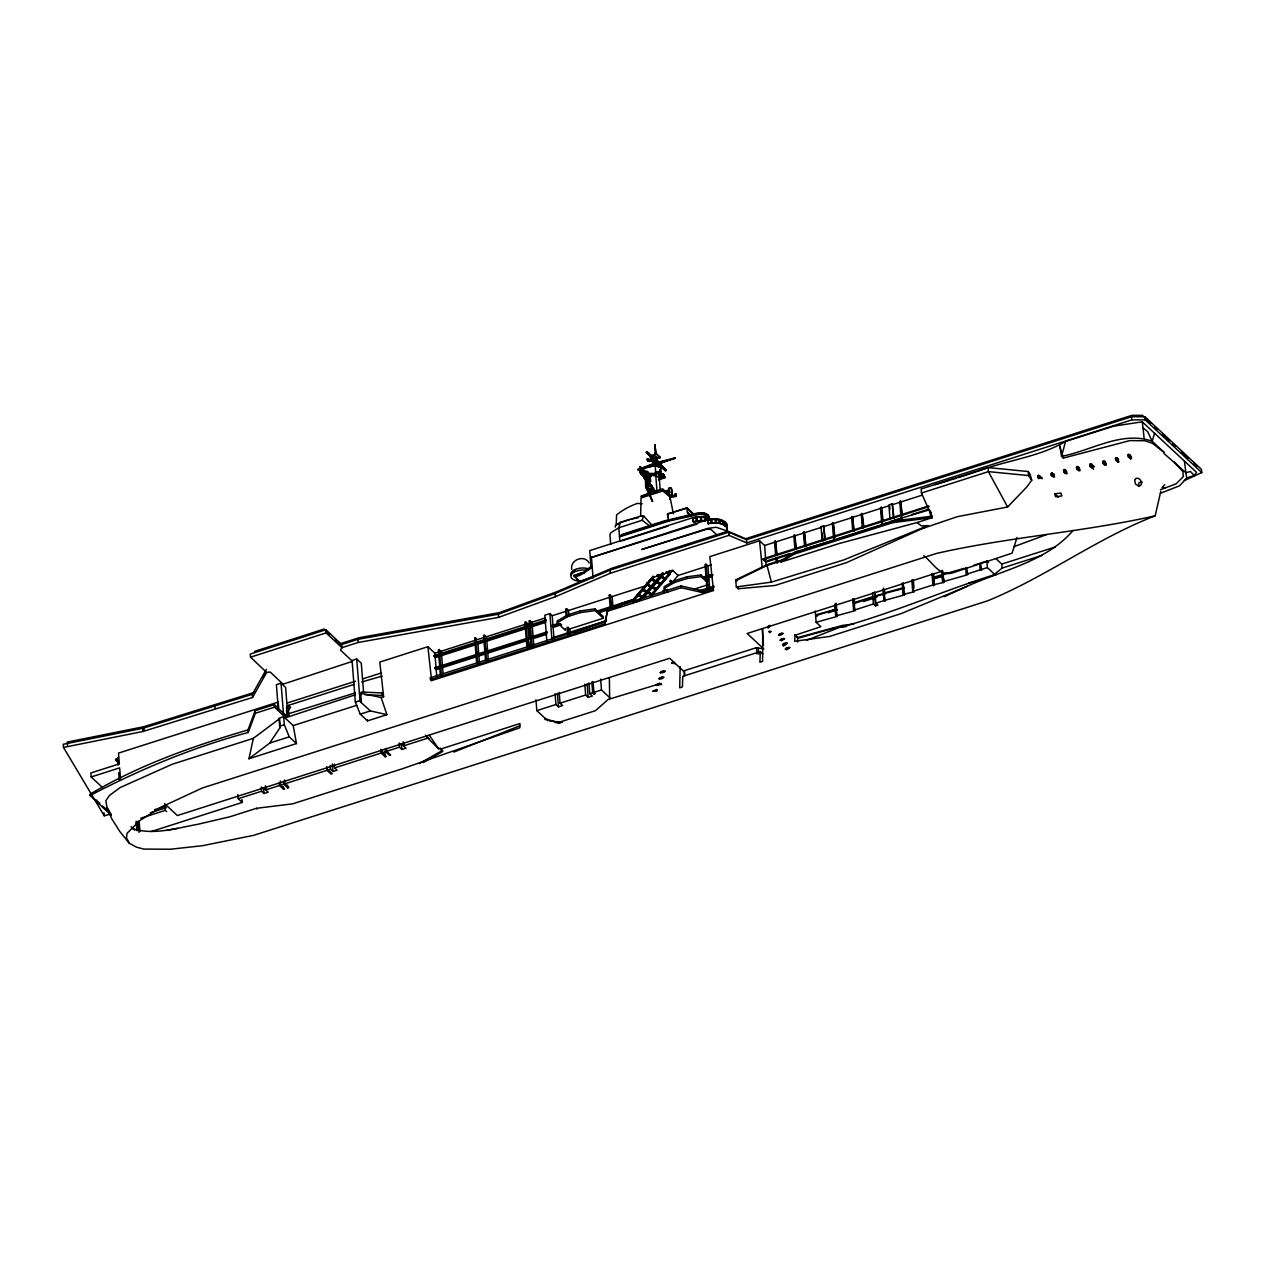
<?xml version="1.0" encoding="UTF-8"?>
<svg xmlns="http://www.w3.org/2000/svg" width="1265" height="1265" viewBox="0 0 1265 1265"><rect width="100%" height="100%" fill="white"/><g stroke="black" fill="none" stroke-linecap="round" stroke-linejoin="round"><path stroke-width="1.5" d="M797.63 642.146L797.598 637.576L795.037 634.951L794.626 641.276L829.698 636.437L901.202 613.588L967.314 586.201C1003.224 569.835 1046.171 561.818 1073.1 530.43M659.713 474.802C660.425 476.51 659.682 465.805 660.662 470.343A9.914 8.428 14.9 0 0 660.82 472.304L660.599 475.608L663.761 474.802L662.734 473.98L663.904 475.276L661.69 476.114M659.792 475.15A9.914 8.428 14.9 0 1 659.745 473.837C662.338 469.189 658.069 470.201 660.061 474.897M660.109 475.071L660.789 472.383L660.567 475.577M649.34 493.982L647.474 486.788L651.696 485.697L646.004 482.803L646.383 481.57L645.988 483.135L648.265 481.095L647.822 475.782L648.803 475.703M668.837 491.5L668.869 490.377L664.299 491.5M640.643 516.405L641.007 497.983L662.907 490.978L669.976 497.05L673.407 513.732M660.014 469.963L659.777 471.102L660.757 468.872L659.492 471.386L660.156 474.628L660.457 472.003L660.093 475.007L659.903 470.722A9.914 5.013 -4.5 0 1 660.203 469.552L659.302 473.236M647.759 487.183C645.64 477.885 644.217 486.883 649.878 479.957M660.551 471.576L660.646 475.355L660.804 472.968L659.713 474.517L660.725 471.687M659.84 472.509L660.504 475.134L660.725 471.734L659.871 473.837L659.856 472.13L659.286 473.031L659.84 470.548L659.302 473.727L659.982 472.731A6.167 2.91 -15.7 0 1 660.219 472.035L659.887 470.485M132.698 828.654C153.887 835.453 176.531 828.085 197.482 824.369L229.851 816.795L256.416 808.319L292.594 803.86L402.08 768.867L519.789 727.77L519.947 723.517L440.394 749.18L440.41 748.168L438.591 748.754L425.704 735.945M545.041 718.283L544.994 719.627L546.496 719.137L559.383 723.074M659.571 683.179L655.982 684.997L656.677 685.44L660.267 683.622L608.165 699.45L595.42 710.693L558.687 722.426M609.667 698.96L609.382 677.882M648.708 459.306L648.755 460.27M680.175 666.608L679.7 687.86L682.388 686.99L682.784 676.332L760.297 651.57L759.901 662.228L762.589 661.374L762.748 628.895M667.714 491.895L668.964 488.132L671.367 488.148L672.205 492.686L669.833 499.248M667.793 491.943L668.995 488.322L671.304 488.337L672.11 492.718L669.849 499.027M697.062 517.179L700.525 516.926L697.062 517.179L697.331 521.053L700.794 520.801L700.525 516.926M697.331 521.053L700.794 520.516M645.182 477.269L646.352 477.98L645.656 478.708M645.862 478.644L646.32 486.646M669.77 495.437L662.734 488.891L654.938 491.437L646.874 479.008L655.317 491.247C653.894 492.718 644.296 485.317 647.127 487.531L645.624 486.788L646.905 486.614M660.172 471.307L659.365 473.901L659.856 470.801L659.618 472.082M641.893 496.133L661.88 489.523L665.074 491.769M640.802 496.354L649.514 493.065L645.672 479.388L649.151 493.034M640.612 516.104L620.356 522.318L615.391 525.528L615.233 527.11M644.897 477.016L644.676 472.462L645.039 473.173M653.768 461.646L648.012 460.08L649.435 459.59L653.768 461.646L654.369 460.903M659.856 473.79L660.662 471.734M660.077 472.462L660.852 473.063L659.697 474.359M657.484 466.247L662.496 467.038C665.01 470.042 647.933 462.927 663.034 467.718M660.251 472.224L659.745 473.379L660.615 470.975M651.443 489.713L649.704 494.014L646.273 487.642L652.44 501.446L646.383 487.499L655.238 491.421M646.779 487.626L649.372 493.334M636.058 601.602L633.48 600.274L633.639 599.262L653.135 576.334L653.973 577.125L658.085 575.812L657.247 575.022L658.543 574.61L660.994 576.239L662.575 574.373L661.737 573.583L660.156 575.449M659.397 473.363L660.03 471.513M646.478 487.041L651.665 485.618L646.02 482.692L649.419 493.872M280.134 725.968L279.565 718.694L253.348 738.333L172.182 764.266L120.143 787.557L109.517 795.4L105.865 800.682L106.924 807.465L111.715 818.708L119.796 831.485L129.251 843.202L136.493 847.171L143.925 849.084L170.348 849.242L202.4 845.716L253.569 835.359L987.491 600.875C1045.681 577.14 1096.423 538.574 1155.151 515.835L1160.796 491.373M661.057 475.45L661.073 473.774A6.167 5.234 14.9 0 1 660.757 472.509L660.219 475.039M651.443 485.792C649.166 497.082 655.997 478.961 646.431 487.151M248.952 758.747L269.682 743.093L279.85 727.928L279.027 718.204L283.692 716.702L293.227 725.588L296.469 743.567L248.952 758.747L253.348 738.333M605.002 621.969L607.753 609.335L681.013 585.932L702.549 590.802L702.692 592.605L712.416 589.506L713.507 590.534L431.602 680.602L430.495 679.574L430.353 677.771L605.002 621.969L605.144 623.772L430.495 679.574M605.144 623.772L607.753 609.335M641.402 470.074L641.64 468.999L641.924 471.877L642.446 469.568M641.972 472.145L642.494 469.805L642.778 475.039L642.399 470.77M643.047 471.466L643.3 470.359L644.359 476.526M643.11 471.671L643.347 470.596L643.885 472.398M643.679 473.743L644.154 471.149M645.008 471.956L645.008 473.505L644.676 472.478M645.403 475.34L645.862 472.746L646.984 476.589M646.715 473.553L646.905 477.743M647.111 476.937L647.633 474.581L648.708 478.423L648.486 475.387L648.249 476.462M648.186 476.241L648.439 475.15M648.818 478.534L649.293 475.94M649.957 478.059L650.795 476.32L650.004 476.81L639.837 467.338L650.811 476.541M659.935 473.41C661.627 472.509 657.863 470.027 661.658 476.842L664.078 476.067L665.105 477.68L658.464 479.799L665.042 476.968M641.576 468.762L641.735 474.059M647.332 475.45L647.585 474.343M656.329 465.22L650.131 455.716M659.476 473.6L659.35 472.493M665.105 477.68L664.141 476.779L661.721 477.553L660.298 473.505M671.209 495.927C673.217 498.774 678.246 493.018 674.846 494.267L675.905 496.56L676.079 493.967M1017.013 537.451L1012.079 553.169L952.972 572.76C939.895 577.393 932.605 562.103 923.75 555.746M644.185 473.221L654.226 473.521L658.18 472.256L660.314 474.913L659.871 473.901M661.642 476.178L660.393 475.403L660.488 476.668L661.927 476.684L661.832 475.419M661.706 477.791L661.927 476.684M662.544 474.928L662.734 473.98M662.465 476.605L661.358 477.158L662.734 475.782M661.674 476.02L660.551 476.004L662.781 475.545M662.797 476.114L661.769 475.782M663.761 474.802L663.034 473.995M663.904 475.276L663.287 474.169M1186.697 477.98L1194.286 475.561L1196.532 472.367L1142.263 421.814L1113.674 426.163L1065.557 441.453L1061.556 456.349L1063.406 458.072L1129.819 440.599L1144.825 440.758L1152.542 443.367L1163.8 452.111L1164.164 453.661L1185.874 472.683L1186.697 477.98L1179.533 485.839L1160.385 493.271M659.998 474.375L661.073 473.774M620.356 522.318L618.822 527.742L619.486 536.202L650.273 526.366L642.177 520.263L618.822 527.742L610.774 532.755L609.951 534.731L610.71 544.551M646.115 486.709L646.257 487.816M1154.597 433.168L1152.178 441.279L1163.8 452.111M655.855 453.218L655.001 444.632L655.539 453.265M656.472 457.045L655.602 456.918M354.232 684.365L288.452 705.38L286.38 708.289L288.467 710.218L288.91 715.816M288.467 710.218L290.539 707.325L288.452 705.38M642.177 520.263L643.537 515.867L652.772 526.066M659.871 470.453L659.492 472.525M248.019 729.937C193.308 745.955 139.197 764.993 89.989 794.23L90.084 795.543C140.494 769.104 193.118 747.346 248.209 732.467L248.019 729.937L255.135 710.74L274.347 704.605L285.099 714.82L285.289 717.35L286.712 717.366L355.165 694.865M248.209 732.467L255.34 713.27L255.135 710.74M669.644 496.797L674.53 496.592L675.399 494.457L675.557 496.433L671.114 496.101M655.349 464.208L657.705 464.049L655.349 464.208L655.523 472.557M649.704 494.014L651.412 489.65M647.111 459.163L647.664 461.203L649.34 461.472L650.084 460.175L649.166 459.306L647.111 459.163L653.989 462.405M655.855 465.378L656.488 464.777M707.53 519.536L707.277 515.82L701.443 513.875L669.47 520.911L619.534 536.866L619.897 541.483M708.653 519.029L709.412 517.591M708.716 519.694L709.475 518.27L708.368 514.776L704.368 512.894L698.96 512.673L664.536 520.832L622.696 534.194L619.486 536.202M715.737 519.567L719.121 519.694L719.232 523.331L716.006 522.919L715.737 519.567L719.121 519.694M716.006 522.919L715.895 519.283M726.331 532.122L727.249 530.383L726.806 524.422L725.145 522.888L725.398 526.24L727.075 527.774L725.651 522.777M252.336 694.311L142.866 728.292L63.25 744.279L63.503 747.425L143.119 731.439L252.573 697.458L252.336 694.311L266.362 669.296M263.278 677.344L265.144 674.039M252.573 697.458L266.599 672.442L270.283 672.063L282.664 683.827L284.072 683.843L352.524 661.342L340.475 650.115L341.945 647.68L341.708 644.533L325.817 629.749L250.296 654.037L250.549 657.183L266.599 672.442M660.63 474.913L661.2 474.644M645.972 477.158C639.9 479.577 652.376 480.289 645.34 477.316M768.488 625.716L768.614 627.219L770.464 625.859L769.768 625.305L768.029 628.136M684.254 676.222L684.381 670.671L756.47 647.648L763.775 648.961L747.172 633.496L942.298 571.148M354.627 695.671L354.959 692.35M701.205 517.211L704.652 517.195L704.747 521.069L701.49 520.801L701.205 517.211L704.652 517.195M701.49 520.801L701.395 516.926M651.57 485.76L646.494 487.31L655.223 491.215M781.027 562.087L781.944 559.952L794.104 552.647L892.837 521.101L932.163 516.167L932.273 517.654L917.03 522.556L838.727 543.65L781.027 562.087L794.23 554.149L892.948 522.603L932.352 517.654L921.458 493.018L921.141 488.986L988.076 467.591L1028.255 471.529L1030.074 474.312L1031.734 480.273L1026.627 487.151L1007.62 506.98L957.226 516.705L922.565 528.485L846.506 562.625L775.002 585.474L738.238 588.747L736.309 586.944L735.708 579.923L766.859 564.775L781.944 559.952M649.34 461.472L650.084 460.175M671.715 663.208L673.692 661.848L673.581 663.334L671.715 663.208L675.304 663.587M1127.89 455.036L1129.882 454.609L1131.558 457.819L1130.926 458.705L1128.317 456.744L1127.89 455.036L1131.543 458.452M1115.398 458.42L1117.295 457.898L1118.371 459.258L1118.007 461.693L1115.698 459.986L1115.398 458.42L1119.051 461.82M660.899 473.316L660.962 474.96M671.051 495.248L674.988 495.516L675.747 494.568L674.846 494.267M784.49 638.635L780.236 639.995L781.09 638.999L784.506 638.635L781.549 640.738M786.356 644.011L787.099 643.094L783.557 643.553L782.814 644.47L786.356 644.011L783.399 646.13M789.708 647.569L786.814 649.166L785.423 648.945L786.166 648.028L789.708 647.569L786.561 649.815M1102.685 461.599L1104.661 461.14L1106.069 464.097L1104.092 464.555L1102.985 463.18L1102.685 461.599L1106.353 465.014M669.628 581.489L670.577 580.382L672.458 582.09L678.087 575.464L706.898 566.246M619.897 603.927L633.196 599.673L653.135 576.334M632.848 603.516L632.579 600.021L634.492 600.053L638.287 595.594L642.636 597.855M642.715 590.375L641.861 589.585L646.225 591.846L642.43 596.305L638.082 594.06L638.92 594.835L642.715 590.375L645.609 591.878M651.491 587.419L650.653 586.628L646.858 591.087L642.509 588.842L643.347 589.632L647.142 585.157L651.491 587.419L647.712 591.878M647.791 584.414L652.139 586.66L646.937 583.624L647.791 584.414L651.586 579.955L655.934 582.2L653.404 585.173M657.247 575.022L660.362 576.982L656.567 581.441L651.38 578.405L652.218 579.196L653.973 577.125M639.252 600.037L641.782 597.064L637.433 594.803L638.287 595.594M651.285 585.869L655.08 581.41L655.934 582.2M655.729 580.667L659.524 576.192M639.964 600.401L642.478 597.428M652.107 595.246L646.921 592.21L643.126 596.669L643.964 597.459L647.759 592.985L650.669 594.487M647.553 591.451L651.349 586.992L656.551 590.028L652.756 594.487L647.553 591.451L651.301 593.744M651.981 586.233L655.776 581.774L660.978 584.809L657.183 589.284L651.981 586.233L655.729 588.525M656.424 581.014L660.219 576.555L664.568 578.817L665.406 579.591L661.611 584.066L656.424 581.014L661.611 584.066M660.852 575.812L663.113 573.14L663.967 573.93L667.066 572.934L669.849 574.389L666.054 578.848L660.852 575.812L666.054 578.848M643.268 597.096L647.063 592.637M648.407 592.241L652.187 587.782L656.551 590.028M652.835 587.023L656.63 582.564L659.524 584.066M657.262 581.805L661.057 577.346L665.406 579.591M661.706 576.587L663.967 573.93M678.087 575.464L672.632 570.389L669.596 572.46L669.058 571.242L670.007 573.377M651.269 594.455L671.715 570.389M650.337 596.606L672.632 570.389M1063.549 470.201L1065.462 469.679L1066.648 472.43L1064.751 472.952L1063.754 471.671L1063.549 470.201L1067.217 473.6M664.109 591.909L663.097 590.945L664.267 589.585M1051.784 472.762L1051.073 474.881L1051.958 476.051L1053.982 475.656L1053.935 474.296L1051.784 472.762L1054.219 475.023M667.762 491.5L668.869 490.377M782.972 633.401L779.952 635.093L778.687 634.761L779.556 633.765L782.972 633.401L779.936 635.568M1091.663 464.065L1092.976 466.927L1090.968 467.338L1089.892 465.994L1090.383 463.67L1094.099 466.326M1076.468 467.212L1078.444 466.769L1079.725 469.6L1078.982 470.39L1076.657 468.683L1076.468 467.212L1080.12 470.612M646.178 477.711L645.909 472.999L646.984 476.826M675.036 496.07L675.526 496.18M1162.013 487.452L1164.812 484.716M641.845 472.035L640.865 468.097L640.343 471.924L650.59 481.617L650.163 476.636M641.039 471.497L640.422 472.066L639.821 467.117L640.628 466.848L650.795 476.32M643.838 475.261L644.391 474.549L642.873 473.126L643.648 475.071M645.561 476.858L646.099 476.13L644.597 474.723L645.356 476.668M647.269 478.455L647.822 477.727L646.304 476.32M648.913 479.894L649.53 479.324L648.012 477.917L648.834 479.83L648.739 478.581M648.977 480.052L650.447 480.178L649.435 476.083M666.955 493.271L669.217 494.821L669.818 491.026L665.928 491.453M660.251 672.616L663.619 670.814L664.52 671.241L663.303 672.363L660.251 672.616L664.046 672.316M658.986 678.736L662.354 676.933L663.271 677.36L661.816 678.499L658.986 678.736L662.749 678.435M633.196 599.673L636.548 600.764M726.537 526.62L726.901 524.184C722.884 517.907 713.855 518.176 707.42 519.836L590.328 557.818L697.157 524.058M589.411 578.231L579.275 581.473L573.978 575.385L584.114 572.144L590.992 566.277L589.759 550.591L692.398 517.796C698.027 516.405 711.752 514.159 711.436 523.125L708.274 523.805L707.831 520.184L710.977 519.504L711.436 523.125M574.089 576.634C580.35 577.188 590.107 567.89 592.257 567.7M1039.656 475.672L1040.605 478.202L1038.533 478.565L1037.632 477.364L1038.423 475.324L1042.091 477.949M719.801 523.457L722.884 524.137L719.801 523.457L719.532 520.105L722.615 520.785L723.027 524.611L725.098 525.955L725.272 522.413L722.774 521.243L724.829 522.603L725.098 525.955M722.568 524.39L722.615 520.785M974.034 565.17L979.632 563.384L980.138 569.882L981.703 570.246L980.502 563.099L986.842 561.075L987.348 567.574L994.527 574.278L1002.086 568.111L1042.249 555.288M994.828 574.579L995.492 574.041L995.587 575.29L994.828 574.579C943.121 590.771 893.469 612.861 841.098 627.14L842.49 625.448L853.733 624.024M652.977 691.243L656.582 689.425L657.262 689.884L655.808 691.022L652.977 691.243L656.914 690.943M662.654 475.988L664.014 474.834M657.025 462.168L655.381 461.63L656.598 462.294M978.414 471.07C1006.956 460.254 1039.197 456.981 1065.557 441.453M705.079 517.591L708.179 518.128L705.079 517.591L705.364 521.18M675.004 496.26L676.348 496.117M778.544 635.33L781.707 633.085M780.189 640.485L783.241 638.303M782.561 645.118L785.707 642.873M784.047 645.276L787.099 643.094M785.328 649.467L788.301 647.348M619.534 536.866L622.744 534.874L664.584 521.496L696.414 513.906L704.431 513.574L709.365 516.8M991.554 576.128L995.492 574.041M565.297 628.563L565.439 630.334L557.312 622.712L567.732 616.624L580.35 612.592L595.135 610.616L603.263 618.237L569.962 628.879L567.052 627.424L567.621 634.698M668.094 591.973L664.267 588.431L674.308 582.564L686.927 578.548L701.079 576.65L707.467 582.564L708.052 589.822M603.263 618.237L603.12 616.466L595.009 608.908L580.208 610.9L567.606 614.932L557.169 620.989L557.312 622.712M711.278 574.563L707.736 575.702L708.748 576.65L707.91 565.929L706.028 564.206L705.032 564.522L706.329 581.125L707.341 580.809L700.952 574.942L686.8 576.84L674.182 580.872L664.141 586.723L664.267 588.431M423.285 762.558L442.782 751.41L440.394 749.18M655.444 459.495L655.238 456.791L656.598 456.602L656.788 461.093L655.839 456.444M419.3 763.57L442.687 750.303M922.565 528.485L928.067 525.592L921.41 525.908L917.03 522.556M735.756 580.667L766.922 565.518L782.007 560.695M1184.404 480.542L1201.75 472.588L1201.497 469.442L1144.92 416.723L1131.543 416.723L746.476 539.728L728.735 532.186L610.078 570.104L555.209 593.522L498.378 614.221L357.979 639.315L341.708 644.533M944.133 596.748L967.314 586.201M723.027 524.611L725.525 525.766M325.817 629.749L326.07 632.895L341.945 647.68L358.232 642.462L498.631 617.367L555.462 596.669L610.315 573.251L728.972 535.348L746.73 542.891L1131.78 419.885L1145.157 419.885L1201.75 472.588M806.453 640.39L842.553 626.191M1046.376 534.684L1013.898 546.67M928.067 525.592L843.644 559.968L771.397 582.121L736.309 586.944M453.835 752.074L519.773 725.81M637.813 469.22L655.839 465.425L637.86 469.805L654.084 463.227L675.146 457.867L658.875 463.844M637.86 469.805L657.215 462.832L675.194 458.452M660.694 463.18L675.146 457.867M1160.4 489.697L1176.213 483.815L1183.297 476.589L1182.902 471.655L1174.426 462.01M573.93 632.105L606.473 620.672L569.266 632.389L570.389 634.35M958.459 477.617L976.627 471.624M254.644 651.364L324.093 629.037L329.691 634.239M250.549 657.183L326.07 632.895M339.969 643.822L358.928 637.75L499.438 612.624L556.853 591.72L611.628 568.333L727.881 531.189L745.638 538.732L1131.922 415.331L1142.453 415.331L1150.818 423.127M67.504 745.227L67.266 742.081L143.878 726.695L254.929 692.24M558.798 623.281L551.983 625.463L553.042 626.444L552.204 615.723L549.88 613.588L544.804 615.217L546.939 642.399M440.473 653.641L441.643 655.618L476.952 644.328L475.798 642.351L440.473 653.641L441.564 654.638L441.295 651.19L438.354 649.736L440.331 674.972M476.668 663.366L474.675 638.129L477.617 639.568L483.91 637.56M526.05 626.302L485.681 639.189L486.756 640.185L486.487 636.738L483.562 635.283L485.539 660.52M527.046 625.985L528.185 627.93L531.3 626.95L530.161 624.989L527.046 625.985L528.122 626.966L527.837 623.519L524.928 622.064L526.904 647.316M540.645 622.949L532.217 625.653L531.948 622.206L529.039 620.751L531.015 646.004M568.934 615.865L568.523 610.505L566.609 608.75L565.613 609.066L566.182 616.45M610.315 608.718L609.24 595.135L612.149 596.558L612.987 607.263L611.944 606.299L633.512 599.404M646.715 583.165L647.712 582.833M381.144 697.489L386.916 714.678L370.439 710.898L360.62 702.107L359.908 693.03L381.144 697.489L383.627 696.699L379.8 662.069L427.902 646.7L434.907 653.23L440.283 651.507M441.295 651.19L474.755 640.485M486.487 636.738L525.007 624.42M531.948 622.206L545.436 617.889M552.204 615.723L565.819 611.375M568.523 610.505L611.137 596.874L609.24 595.135M612.149 596.558L644.96 586.059M707.91 565.929L711.452 564.791M440.631 655.934L439.477 653.958L434.116 655.665L435.192 656.677L438.765 655.539M456.428 649.894L473.157 644.533M492.259 638.43L505.099 634.318M519.773 629.638L525.275 627.867M434.116 655.665L435.255 657.658L438.844 656.503M477.964 643.996L485.823 641.481L484.685 639.521L476.81 642.035L477.964 643.996L478.834 655.017L483.546 653.515M485.681 639.189L486.835 641.165L525.355 628.847M546.338 619.818L531.158 624.673L531.237 625.637L532.296 626.618L545.784 622.317M554.75 625.89L559.842 624.262M599.009 611.738L608.275 608.781M551.983 625.463L553.121 627.408L561.628 624.689M599.088 612.719L608.354 609.746M614.885 607.659L620.372 605.903M707.736 575.702L708.827 577.615L712.369 576.492M435.049 667.667L435.128 668.632L440.489 666.924L440.426 665.943L435.049 667.667L436.125 668.679L441.501 666.955M459.242 661.279L472.24 657.12M486.63 651.19L486.709 652.155L527.062 639.268L526.999 638.287L486.63 651.19L487.705 652.187L515.219 643.379M518.887 642.209L524.39 640.454M534.858 637.101L543.27 634.413M707.467 582.564L706.471 582.88L707.04 590.138M435.128 668.632L436.204 669.644L441.58 667.92M476.747 654.337L441.422 665.627L441.501 666.608L442.576 667.604L476.035 656.899M485.618 651.507L477.759 654.021L478.897 655.997L485.207 653.973M486.709 652.155L487.784 653.151L526.303 640.833M547.271 631.804L532.106 636.659L532.186 637.623L533.245 638.619L546.717 634.303M693.694 589.316L708.353 584.62M701.363 591.467L706.866 589.711M654.4 461.425L646.304 452.19L647.301 451.874L656.63 459.748L666.307 470.453L665.327 470.77L657.31 464.018M646.383 453.123L647.364 452.823L658.29 462.168L658.211 461.219M660.298 457.645L656.725 454.325L651.712 455.685L656.709 454.088L660.267 457.408L655.302 459.242M648.455 460.128L655.286 462.563M660.267 457.408L655.27 459.005L651.712 455.685M641.845 468.287L640.153 468.635L640.549 473.648L648.265 481.095M640.517 468.856L641.956 468.398M640.549 473.648L642.32 472.92M644.739 473.743L656.314 475.45M644.755 473.964L656.361 476.162L659.919 478.138M659.903 465.33L665.248 469.837L666.228 469.521M647.933 475.877L649.625 475.434M644.233 477.838L647.712 478.961M645.624 477.822L645.846 478.518M645.055 479.815L647.68 478.534M648.202 480.494L649.989 480.068M639.995 470.738L650.099 480.574L646.668 478.834M645.846 487.705L647.127 487.531M643.537 515.867L640.643 515.851M668.711 521.307L667.446 514.033L687.006 507.787L693.758 514.08M667.446 514.033L686.721 508.23L692.904 514.001M621.747 540.882L667.983 526.114M287.74 714.535L285.605 687.417L281.051 683.179L276.387 684.665L278.363 709.855M363.577 692.303L361.284 663.24L356.73 659.002L352.065 660.488L355.339 702.091L360.256 714.156L367.483 720.892L386.916 714.678M928.81 505.874L763.238 558.766L765.863 561.217L764.613 545.5L759.538 540.756L709.823 556.632L713.507 590.534M661.737 573.583L663.113 573.14M667.066 572.934L666.212 572.159L669.153 572.602M658.543 574.61L659.381 575.401L662.575 574.373M921.458 493.018L988.392 471.624L1028.572 475.561L1031.734 480.273M775.651 555.209L774.559 541.452L775.445 541.167L777.216 555.572M794.91 549.057L793.819 535.301L794.705 535.016L796.318 547.445M804.54 545.974L803.449 532.217L804.334 531.948L806.105 546.338M822.155 540.345L821.064 526.588L823.642 525.766L825.413 540.171M833.429 536.74L832.354 522.983L833.224 522.714L834.995 537.103M852.705 530.588L851.614 516.832L852.499 516.547L854.27 530.952M862.335 527.505L861.244 513.764L862.129 513.479L863.742 525.908M881.594 521.354L880.503 507.597L881.389 507.328L883.002 519.757M889.975 518.682L888.9 504.925L892.268 503.849L894.039 518.239M900.854 515.203L899.779 501.446L900.648 501.161L902.419 515.567M764.613 545.5L775.255 542.1L774.559 541.452M776.125 541.815L794.515 535.949L795.448 547.729M795.385 535.664L804.145 532.865L805.236 546.622M805.03 532.581L821.76 527.236L821.064 526.588M824.337 526.414L833.05 523.631L833.35 527.568M833.92 523.346L852.31 517.48L851.614 516.832M853.179 517.195L861.939 514.396L863.015 528.153M862.809 514.112L881.199 508.245L882.29 522.002M882.085 507.961L889.58 505.573L889.896 509.495M892.964 504.482L900.459 502.094L899.779 501.446M901.344 501.81L921.885 495.248M255.34 713.27L274.537 707.135L285.289 717.35M286.839 703.134L355.481 681.202M362.913 678.831L381.461 672.901M434.18 656.646L439.556 654.938M440.552 654.606L475.877 643.316M476.889 643L484.748 640.485M485.76 640.169L526.129 627.266M527.125 626.95L530.241 625.954M531.237 625.637L546.401 620.783M278.68 707.878L278.221 702.075L118.515 753.102L118.91 758.146L115.621 759.206L115.716 760.312L118.989 759.269L119.353 763.854L90.859 772.962L91.175 776.963L102.576 787.573M361.743 681.962L382.188 676.095M596.115 611.359L610.932 606.615M703.055 577.188L706.724 576.018M552.062 626.428L560.569 623.708M598.045 611.738L611.011 607.595M611.944 606.299L612.023 607.279L632.152 600.843M663.097 590.945L667.825 589.443M703.134 578.168L706.803 576.998M707.799 576.666L713.128 574.974M763.238 558.766L763.301 559.62L928.874 506.712M833.588 538.7L834.473 538.431M881.752 523.315L882.622 523.046M901.012 517.164L901.882 516.879M607.896 611.137L681.155 587.735L702.692 592.605M767.634 560.648L774.718 558.387M776.157 561.644L775.872 558.023L776.742 557.739L777.722 562.008M777.358 557.533L790.23 553.422M834.536 539.269L833.651 539.554L834.347 540.202L804.761 548.789L805.457 549.437M894.197 520.215L928.795 510.016M911.923 514.539L928.731 509.178M91.175 776.963L119.669 767.855L120.523 778.687M285.099 714.82L354.421 693.141M529.719 647.253L527.995 637.971L531.094 636.975M763.301 559.62L765.926 562.055L776.552 558.671L775.872 558.023M777.437 558.387L795.812 552.505L795.132 551.872L796.001 551.587L803.702 549.99M837.035 539.333L882.511 524.817L881.816 524.169L890.892 522.129L890.196 521.496L901.771 518.666L901.075 518.018M441.501 666.608L476.826 655.317M477.822 654.985L485.697 652.471M528.074 638.936L531.173 637.955M532.186 637.623L547.35 632.785M553.011 638.588L552.947 637.607L568.27 632.721L568.333 633.686M698.517 591.103L707.688 588.178L707.752 589.142M708.764 588.826L708.685 587.846L714.013 586.154M700.43 591.482L714.077 587.118M283.692 716.702L284.325 724.782L279.66 726.268L279.85 727.928M355.339 702.091L360.003 700.604L356.73 659.002M293.227 725.588L356.762 705.285M269.682 743.093L289.242 736.831L296.469 743.567M360.256 714.156L370.439 710.898M154.457 809.742L165.003 806.374L166.379 807.671L150.345 812.778M140.715 818.234L165.32 810.375L166.695 811.656M138.517 823.958L136.446 823.262L138.517 823.958L138.992 832.338M263.642 788.206L266.393 787.336M401.432 744.184L404.183 743.298M265.397 785.723L265.729 789.913L268.18 792.206L264.069 793.519L261.618 791.242L261.286 787.036L263.737 789.313L266.472 788.443M403.187 741.701L403.519 745.891L405.97 748.168L401.859 749.497L399.408 747.204L399.076 743.014L401.527 745.291L404.262 744.421M237.915 794.499L238.247 798.705L261.618 791.242M265.729 789.913L279.486 785.518L283.502 789.265L284.657 788.901L280.64 785.154L280.308 780.964M280.64 785.154L283.755 784.158L287.772 787.905L288.926 787.542L284.91 783.794L284.609 780.015M284.91 783.794L327.018 770.338L331.035 774.085L332.189 773.706L328.173 769.974L330.513 769.215L332.964 771.508L337.075 770.195L334.624 767.902L334.324 764.139M334.624 767.902L381.16 753.039L385.177 756.786L386.315 756.423L382.299 752.675L382.077 749.876M382.299 752.675L385.509 751.647L389.525 755.395L390.664 755.031L386.647 751.284L386.442 748.485M386.647 751.284L399.408 747.204M403.519 745.891L427.349 738.286M815.245 611.058L815.546 614.932L836.655 609.05L836.197 603.247M853.575 598.819L853.875 602.693L872.834 596.637L874.431 598.914L872.897 597.475L853.685 603.611L853.385 599.736M874.969 591.973L875.269 595.847L904.143 588.367M883.808 589.142L884.124 593.016L904.08 587.513M932.906 573.456L933.222 577.33L963.946 568.38M942.552 570.389L942.852 574.263L948.102 572.586M836.228 615.059L835.153 609.54L815.625 615.786L816.131 622.285L820.859 626.697L794.847 635.33M884.377 599.673L883.302 594.155L875.333 596.701L875.854 603.199L877.926 605.144L875.491 605.919L873.403 603.99L872.897 597.475M932.732 574.389L933.032 578.263L942.046 575.385L943.247 582.533L944.117 582.248L942.915 575.101L944.117 582.248M835.833 610.189L836.718 609.904M883.998 594.803L884.883 594.518L884.188 593.87L885.389 601.017L884.504 601.302L883.302 594.155M933.981 578.832L933.285 578.184L934.487 585.331L933.617 585.616L933.096 579.101L933.981 578.832L934.234 582.074M942.725 576.034L943.611 575.749M828.227 612.813L837.509 609.856M863.552 601.523L874.368 598.076M935.768 578.453L941.397 576.65M151.357 831.485L242.263 802.437L242.042 799.638M535.965 699.766L536.819 710.614L555.936 704.51L558.466 706.866L562.577 705.554L560.047 703.198L559.193 692.35M560.047 703.198L585.648 695.007L588.178 697.379L592.289 696.066L589.759 693.694L588.905 682.847M589.759 693.694L592.684 692.761L594.107 694.09L595.262 693.726L593.838 692.398L601.476 689.963L609.714 697.616M816.131 622.285L837.224 616.403L835.643 604.338M836.544 615.77L855.14 610.679L853.938 603.532L854.618 605.255M854.46 610.046L873.403 603.99M875.854 603.199L883.824 600.654M884.694 600.369L904.649 594.866L903.068 582.801M903.953 594.218L914.279 591.783L913.599 591.15L932.922 584.968L933.617 585.616M933.791 584.683L943.247 582.533M943.421 581.615L967.788 574.69L966.587 567.542M967.093 574.057L980.138 569.882M981.007 569.598L987.348 567.574M995.998 558.719L1001.769 564.079L1055.31 546.986M794.847 635.014L797.598 637.576L842.49 625.448M935.104 484.716L949.193 480.4M950.948 479.846L956.577 478.17M975.916 581.505L968.595 582.959M63.503 747.425L104.22 815.798L109.913 814.281M797.662 638.319L834.679 627.946M692.872 518.081L696.177 517.322L696.62 521.164C691.038 525.845 693.331 512.562 693.315 521.939M693.03 518.334L696.351 517.575M693.157 521.67L696.62 521.164M707.831 520.184L711.167 519.773M726.806 524.422L726.79 529.988M708.1 523.536L711.246 522.856M166.774 830.33L177.511 828.385M1054.694 493.903L1060.829 492.986L1061.888 495.927L1055.643 496.75L1054.694 493.903L1058.346 497.319M656.44 456.807L655.238 456.791M841.098 627.14L846.649 626.444M647.633 472.224L642.272 472.81L642.209 471.924L647.585 471.513L647.648 472.398L640.77 473.268L648.455 480.716M661.484 671.494L665.327 671.193M660.219 677.613L664.046 677.313M657.436 683.859L661.184 683.559M655.982 684.997L661.595 684.555M656.203 462.99L657.5 463.211M711.752 519.393L715.105 519.251L715.389 522.904L712.037 523.046L711.784 519.694L715.105 519.251M660.283 477.411L661.737 477.427M361.347 692.034L382.077 692.935L383.137 693.916M364.889 694.706L382.283 695.45L383.627 696.699M642.161 503.691L637.212 503.438A44.307 25.506 -19.1 0 0 616.577 514.918L616.229 525.528M701.68 520.516L704.937 520.801M555.161 722.536L560.695 723.027M1142.263 421.814L1143.007 427.791L1147.624 431.586L1152.178 441.279C1121.913 430.4 1091.173 450.767 1061.556 456.349L1059.785 445.659M549.579 720.987L562.324 722.315M665.501 492.132L669.928 492.607M645.767 473.648L644.217 473.458L654.29 474.233L658.243 472.968A1.66 0.838 -4.5 0 0 658.527 471.877A1.66 0.838 -4.5 0 0 656.314 471.782A1.66 0.838 -4.5 0 0 655.713 472.904M716.164 522.635L719.374 523.046M649.324 461.219L647.664 461.203M1142.216 482.06L1138.99 482.645L1138.642 486.361M656.756 465.994L662.56 467.876M645.624 486.788L645.466 478.518M648.771 460.049L648.344 459.195M633.48 600.274L627.266 602.773L626.412 601.998M649.641 455.874L656.045 464.571M662.496 467.038L661.721 467.275M719.532 520.105L722.315 521.038M661.753 476.873L661.801 475.577M665.801 492.259L668.979 493.334M645.972 476.937L646.146 474.264M666.212 572.159L669.849 574.389M659.381 575.401L660.994 576.239M652.218 579.196L656.567 581.441M655.08 581.41L650.732 579.164L651.586 579.955M650.653 586.628L646.304 584.383L647.142 585.157M643.347 589.632L646.257 591.135M638.92 594.835L641.829 596.337M634.492 600.053L637.386 601.555M710.74 519.599L708.321 518.587L710.266 519.789M726.142 530.604L716.132 527.268L708.084 528.296L641.624 549.516L707.261 529.07L711.009 529.466L717.255 535.285M655.064 491.516L646.874 479.008L649.103 480.969L648.992 479.735L640.043 471.355M647.49 478.581L650.099 480.574M654.954 491.247L649.483 493.176L646.7 487.357M474.675 638.129L476.605 639.9M708.685 587.846L709.712 588.794L708.827 577.615M612.023 607.279L613.066 608.244M569.266 632.389L570.325 633.37L569.962 628.879M552.947 637.607L553.991 638.588L553.121 627.408M531.158 624.673L532.217 625.653M532.106 636.659L533.166 637.639L532.296 626.618M527.995 637.971L529.055 638.952L528.185 627.93M476.81 642.035L477.885 643.031M477.759 654.021L478.834 655.017M441.422 665.627L442.513 666.639L441.643 655.618M1155.008 427.032L1157.791 429.626M1162.567 434.069L1169.777 440.789M1172.655 443.462L1175.533 446.15M1181.557 451.763L1188.547 458.262M1194.128 463.464L1196.911 466.073M1128.538 454.151L1130.973 456.428M1128.317 456.744L1130.752 459.005M1116.062 457.551L1118.497 459.828M1115.698 459.986L1118.134 462.263M1103.38 460.76L1105.816 463.037M1102.985 463.18L1105.42 465.441M1155.151 515.835C1083.678 531.98 1008.505 537.04 936.527 553.422L202.416 787.969L161.019 807.165L139.703 820.7L127.022 833.35L126.468 837.825L129.251 843.202M1090.383 463.67L1094.051 467.085M1089.655 464.476L1093.545 469.394M1089.892 465.994L1092.327 468.256M1077.211 466.405L1079.646 468.683M1076.657 468.683L1079.092 470.959M1064.26 469.362L1066.695 471.639M1063.754 471.671L1066.189 473.948M1051.025 473.537L1054.678 476.952M1051.073 474.881L1053.508 477.158M1038.423 475.324L1042.075 478.739M1037.585 476.035L1040.02 478.297M986.842 561.075L988.376 562.514L988.313 561.66M933.222 577.33L933.902 577.978L933.602 574.104M933.032 578.263L933.886 579.054M933.096 579.101L933.95 579.908M884.124 593.016L884.804 593.664L884.504 589.79M875.269 595.847L876.819 597.286M853.875 602.693L854.571 603.326L854.255 599.452M853.685 603.611L854.539 604.401M815.546 614.932L817.095 616.371M658.18 472.256L660.045 473.679M656.361 476.162L654.226 473.521M639.821 467.117L650.21 476.684M645.197 472.904L645.893 477.379M687.006 507.787L687.338 512.056L691.386 515.835M648.929 479.055L648.755 476.652L639.79 468.303L640.122 472.604L645.925 478.012M639.805 468.366L648.739 476.684M639.853 468.888L648.787 477.3M639.9 469.505L648.834 477.822M639.916 469.6L648.834 477.901M639.948 470.121L650.416 480.02M640.09 471.972L649.261 480.605M735.708 579.923L736.863 580.999M713.175 588.541L712.274 587.687L712.416 589.506M760.297 651.57L762.953 654.021M671.209 570.562L672.047 571.353M669.485 571.116L670.324 571.891M669.058 571.242L669.897 572.033L667.509 571.748M660.219 576.555L661.057 577.346M655.776 581.774L656.63 582.564M651.349 586.992L652.187 587.782M646.921 592.21L647.759 592.985M625.558 602.267L626.396 603.057L620.989 604.781L620.15 603.99M683.875 671.509L669.659 658.259L177.353 815.546L164.45 803.528M573.978 575.385L579.275 581.473M536.819 710.614L547.761 720.797M430.353 677.771L431.254 678.609M335.272 639.442L340.854 644.644M425.546 735.091L428.882 738.523L426.21 736.024M359.908 693.03L361.553 694.548M286.918 706.534L289.005 708.479M256.416 808.319L257.254 809.094M238.247 798.705L242.263 802.437M115.716 760.312L119.305 763.665M131.022 826.741L134.691 830.172M95.634 799.496L99.872 803.449M102.702 806.074L111.178 813.964M90.084 795.543L111.273 815.293M659.618 463.543L666.307 470.453M646.304 452.19L650.321 456.349M1194.286 475.561L1190.476 471.513L1185.874 472.683L1184.419 460.95M642.161 473.189L644.85 476.114M641.355 473.442L644.027 476.383M589.158 562.941C584.414 554.244 569.851 559.699 571.748 569.44M429.42 735.376L438.591 748.754M650.194 456.554L655.713 465.03M109.77 811.909L106.924 807.465M687.338 512.056L688.951 515.013M1007.62 506.98L988.392 471.624L988.076 467.591M646.383 487.499L649.198 493.35M644.217 477.68L645.024 479.388M646.557 487.547L652.724 501.351M649.736 479.514L650.495 481.459M647.965 477.949L648.771 479.862M641.924 473.474L641.165 471.545L642.683 472.952L642.067 473.521L641.893 472.209M1063.406 458.072L1059.817 446.529M360.003 700.604L360.62 702.107M284.325 724.782L289.242 736.831M771.397 582.121L766.859 564.775M645.672 479.388L649.372 493.16M646.858 473.679L647.063 476.652L646.763 473.79M645.15 472.082L645.593 473.995M644.296 471.292L645.276 475.229M642.588 469.695L643.569 473.632M641.735 468.904L642.161 470.801M639.995 467.244L640.454 469.204M737.859 586.596L738.238 588.747M431.602 680.602L427.902 646.7M367.245 719.595L367.483 720.892M667.73 514.302L668.268 517.401M762.163 567.005L759.538 540.756M1143.007 427.791L1144.098 438.291M1144.92 416.723L1145.157 419.885M1131.543 416.723L1131.78 419.885M1028.255 471.529L1028.572 475.561M1001.769 564.079L1002.086 568.111M965.701 567.827L966.207 574.326M941.666 570.657L941.966 574.531M942.046 575.385L942.552 581.9M931.135 512.135L931.562 517.575M930.123 510.601L930.55 516.041M932.02 573.551L932.922 584.968M913.377 580.366L913.978 587.972M912.698 579.718L913.409 592.067M911.812 580.003L912.713 591.419M900.648 501.161L901.739 514.918M901.961 517.733L902.245 521.37M900.617 504.055L901.55 515.851M902.894 583.924L903.194 587.798M903.526 591.894L903.779 595.151M902.198 583.276L902.498 587.15M902.577 588.004L903.084 594.503M892.268 503.849L893.343 517.606M892.837 521.101L892.948 522.603M881.389 507.328L882.464 521.069M883.476 588.13L883.935 593.949M882.938 589.427L883.239 593.301M874.415 592.32L875.491 605.919M872.518 592.763L872.834 596.637M862.129 513.479L863.204 527.236M852.499 516.547L853.575 530.304M852.61 521.401L853.385 531.237M852.673 598.898L853.575 610.315M833.224 522.714L834.315 536.471M833.667 531.49L834.125 537.388M835.311 603.516L835.77 609.335M834.774 604.812L835.09 608.686M835.153 609.54L835.659 616.039M823.642 525.766L824.717 539.523M822.218 533.134L822.835 540.993M804.334 531.948L805.41 545.689M794.705 535.016L795.78 548.773M794.104 552.647L794.23 554.149M775.445 541.167L776.52 554.924M776.742 557.739L777.169 563.194M775.413 544.061L776.172 553.88M765.926 562.055L766.211 565.692M762.163 628.436L763.491 645.229M758.257 647.743L758.747 654.037M756.47 647.648L756.96 653.942M746.476 539.728L746.73 542.891M728.735 532.186L728.972 535.348M723.201 521.053L723.469 524.422M719.832 519.852L720.101 523.22M718.963 519.978L719.232 523.331M708.02 520.453L708.274 523.805M705.443 517.338L705.712 520.927M704.463 517.48L704.747 521.069M707.815 577.931L708.084 581.22M706.028 564.206L707.341 580.809M700.51 517.211L700.794 520.801M696.177 517.322L696.462 520.911M675.542 493.777L675.684 495.769M681.013 585.932L681.155 587.735M684.381 670.671L684.76 675.399M665.248 469.837L665.327 470.77M670.577 580.382L670.845 583.766M659.002 474.438L660.219 490.014M655.697 474.675L657.073 492.211M649.514 475.34L648.186 476.004L648.55 480.526M647.301 451.874L647.364 452.823M647.949 459.322L647.996 460.302M649.34 476.178L649.767 480.779M647.633 474.581L648.059 479.957M647.158 475.197L647.538 479.467M647.016 476.984L647.19 478.297M645.055 472.193L645.609 477.838M644.201 471.402L644.628 476.004M643.347 470.596L643.838 476.02M642.936 471.276L643.316 475.529M641.877 470.28L642.256 474.549M641.339 473.221L640.406 468.746M640.77 468.208L641.197 473.569M610.078 570.104L610.315 573.251M611.564 602.235L611.849 605.808M610.252 594.803L611.311 608.402M591.419 556.9L593.079 578.089M600.622 679.099L601.476 689.963M592.985 681.55L594.107 694.09M584.114 572.144L584.224 573.409M591.83 681.914L592.684 692.761M587.118 683.78L588.178 697.379M584.794 684.159L585.648 695.007M566.609 608.75L567.194 616.134M568.048 627.108L568.633 634.366M555.209 593.522L555.462 596.669M557.391 693.267L558.466 706.866M549.88 613.588L551.856 638.825M555.082 693.663L555.936 704.51M533.245 638.619L533.814 645.941M530.035 620.435L532.027 645.672M526.841 623.835L527.11 627.282M528.138 640.248L528.422 643.917M525.924 621.747L527.916 646.984M498.378 614.221L498.631 617.367M486.835 641.165L487.705 652.187M487.784 653.151L488.353 660.472M486.408 648.834L486.693 652.503M484.558 634.967L486.551 660.203M478.897 655.997L479.482 663.319M477.538 651.665L477.822 655.333M475.687 637.797L477.664 663.034M442.576 667.604L443.161 674.925M439.35 649.404L441.343 674.64M434.907 653.23L435.192 656.677M435.255 657.658L436.125 668.679M436.204 669.644L436.789 676.965M401.527 745.291L401.859 749.497M382.077 692.935L382.283 695.45M385.287 748.864L385.509 751.647M384.876 753.007L385.177 756.786M380.86 749.275L381.16 753.039M357.979 639.315L358.232 642.462M360.652 692.793L361.363 701.885M332.363 763.965L332.964 771.508M330.212 765.452L330.513 769.215M326.734 766.558L327.018 770.338M286.522 710.155L286.965 715.753M286.507 714.851L286.712 717.366M281.051 683.179L283.502 714.172M287.55 785.106L287.772 787.905M283.534 781.359L283.755 784.158M283.281 786.466L283.502 789.265M274.347 704.605L274.537 707.135M279.265 782.735L279.486 785.518M263.737 789.313L264.069 793.519M214.923 705.238L215.177 708.384M165.003 806.374L165.32 810.375M143.878 726.695L144.131 729.842M142.866 728.292L143.119 731.439M139.087 820.606L139.941 831.437M137.316 821.507L137.996 829.982M136.067 821.254L137 830.694M117.534 757.893L118.104 765.072M118.704 772.662L119.274 779.873M103.967 812.636L104.22 815.798M647.648 472.398L647.585 471.513L642.209 471.924M700.952 574.942L701.079 576.65M686.8 576.84L686.927 578.548M674.182 580.872L674.308 582.564M595.009 608.908L595.135 610.616M580.208 610.9L580.35 612.592M567.606 614.932L567.732 616.624M655.001 444.632L655.618 452.997M715.389 522.904L712.037 523.046M582.722 581.062A10.942 5.534 -4.5 0 1 570.989 575.591A10.942 5.534 -4.5 0 1 585.157 570.12M570.8 574.642A10.942 5.534 -4.5 0 1 576.682 568.918A10.942 5.534 -4.5 0 1 588.731 568.918M573.092 571.859A9.63 4.87 -4.5 0 1 574.848 570.515M585.995 568.95A9.63 4.87 -4.5 0 1 588.446 569.693M578.2 574.942A4.839 2.451 -4.5 0 1 579.67 574.263M577.22 575.101A4.839 2.451 -4.5 0 1 583.307 573.156M617.336 524.469A42.061 21.284 -4.5 0 1 629.812 519.567M631.694 519.093A42.061 21.284 -4.5 0 1 638.335 517.764M655.634 473.964A1.66 0.838 -4.5 0 1 657.247 472.999A1.66 0.838 -4.5 0 1 658.939 473.727M655.871 475.023A1.66 0.838 -4.5 0 1 656.488 473.885A1.66 0.838 -4.5 0 1 658.686 473.98A1.66 0.838 -4.5 0 1 658.417 475.134M1134.61 480.099L1135.464 484.052L1138.848 486.124C1144.272 485.286 1140.429 476.747 1136.002 478.376L1134.61 480.099M656.314 452.933L654.938 453.123L656.314 452.933M769.167 631.33L769.373 632.737L771.191 631.425L769.167 631.33M1162.756 488.369L1165.286 487.594L1162.756 488.369M649.04 477.047L648.581 475.276L649.024 477.174"/></g></svg>
